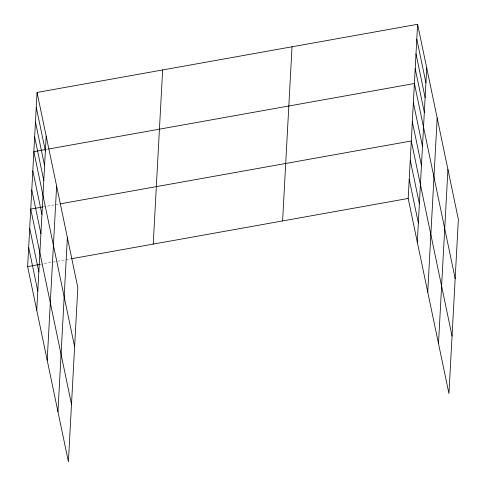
<?xml version="1.0" encoding="UTF-8"?>
<svg xmlns="http://www.w3.org/2000/svg" width="486" height="486" viewBox="0 0 486 486"><rect width="100%" height="100%" fill="white"/><g stroke="black" fill="none" stroke-linecap="round" stroke-linejoin="round"><path stroke-width="0.36" stroke-dasharray="2.43 1.82" d="M46.34 149.415L47.81 149.153M43.23 206.884L59.389 203.992M40.119 264.354L57.014 261.334M57.743 261.201L70.962 258.831"/><path stroke-width="0.73" d="M37.058 92.443L77.821 287.548L68.398 461.7L27.635 266.589L37.058 92.443L417.602 24.3L458.365 219.411L448.943 393.557L408.179 198.452L417.602 24.3M36.76 310.262L46.182 136.11M47.197 360.235L56.625 186.083M57.956 411.727L67.378 237.575M153.218 244.106L162.64 69.954M282.603 220.936L292.025 46.79M417.304 242.119L426.726 67.967M427.741 292.092L437.169 117.946M438.5 343.584L447.922 169.432M45.605 149.548L33.856 151.65L74.613 346.761M48.545 149.02L414.4 83.513L455.163 278.618M42.495 207.018L30.746 209.12L71.503 404.231M60.118 203.865L411.29 140.983L452.053 336.087M27.635 266.589L39.384 264.487M71.697 258.704L408.179 198.452M416.806 39.105L425.924 82.772M416.004 53.903L425.122 97.577M415.202 68.708L424.327 112.375M413.361 102.668L422.486 146.335M412.328 121.822L421.447 165.495M410.251 160.137L419.375 203.804M409.218 179.291L418.343 222.965M36.256 107.242L45.38 150.915M35.46 122.047L44.578 165.714M34.658 136.852L43.776 180.519M32.817 170.811L41.942 214.478M31.784 189.965L40.903 233.632M29.707 228.28L38.831 271.947M28.674 247.435L37.793 291.102"/></g></svg>
